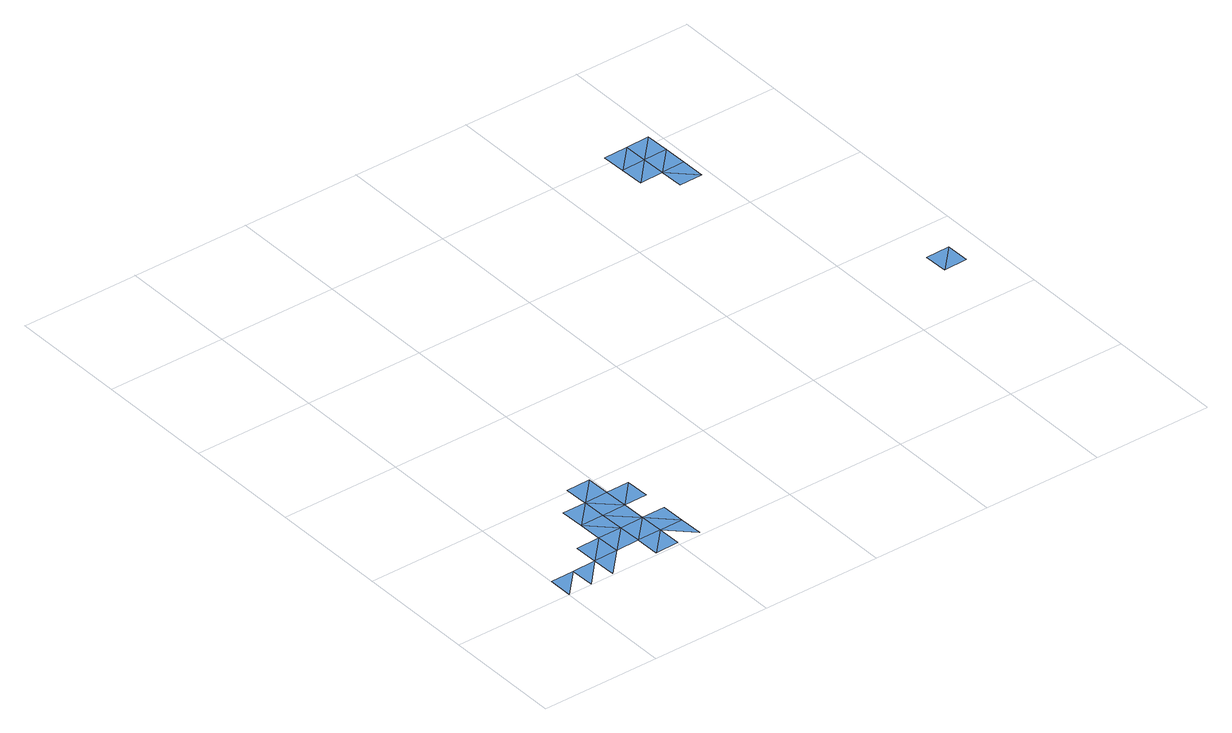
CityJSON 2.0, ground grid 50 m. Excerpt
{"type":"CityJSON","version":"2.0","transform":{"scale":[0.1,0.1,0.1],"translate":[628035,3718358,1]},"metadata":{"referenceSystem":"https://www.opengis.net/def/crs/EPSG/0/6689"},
"CityObjects":{
"waterbody1":{"type":"WaterBody","attributes":{"name":"福岡県津波浸水想定図","class":"1140","function":"2","WaterBodyTsunamiRiskAttribute.description":"1","WaterBodyTsunamiRiskAttribute.rank":"1"},"geometry":[{"type":"MultiSurface","lod":"1","boundaries":[[[0,1,2]],[[3,4,1]],[[5,4,6]],[[7,4,8]],[[8,4,5]],[[9,8,5]],[[9,5,10]],[[11,8,9]],[[9,12,11]],[[11,13,14]],[[15,16,10]],[[11,12,13]],[[15,17,16]],[[9,18,12]],[[9,10,18]],[[10,16,18]],[[12,19,13]],[[19,12,18]],[[13,20,21]],[[22,18,16]],[[13,19,23]],[[20,13,23]],[[16,24,22]],[[18,22,25]],[[19,26,23]],[[19,27,26]],[[28,29,30]],[[30,31,32]],[[29,31,30]],[[28,33,29]],[[34,35,33]],[[33,35,36]],[[37,38,39]],[[37,40,38]]]}]},
"waterbody2":{"type":"WaterBody","attributes":{"name":"福岡県津波浸水想定図","class":"1140","function":"2","WaterBodyTsunamiRiskAttribute.description":"1","WaterBodyTsunamiRiskAttribute.rank":"3"},"geometry":[{"type":"MultiSurface","lod":"1","boundaries":[[[33,41,29]],[[29,42,31]],[[33,36,41]],[[42,29,41]]]}]}
},
"vertices":[
[2,0,10],[100,102,10],[0,100,10],[102,2,10],[200,104,11],[300,106,12],[202,4,11],[198,204,11],[298,206,11],[398,208,10],[400,108,12],[296,306,10],[396,308,10],[394,408,10],[294,406,10],[402,8,11],[500,110,10],[502,10,11],[498,210,10],[496,310,10],[493,510,9],[392,508,9],[600,112,9],[494,410,10],[602,12,11],[598,212,9],[594,412,9],[596,312,9],[1767,1834,9],[1865,1936,9],[1765,1934,9],[1863,2036,8],[1763,2034,8],[1867,1836,9],[1869,1736,9],[1969,1738,9],[1967,1838,10],[2288,744,8],[2386,846,8],[2286,844,8],[2388,746,8],
[1965,1938,10],[1963,2038,9]
]}
